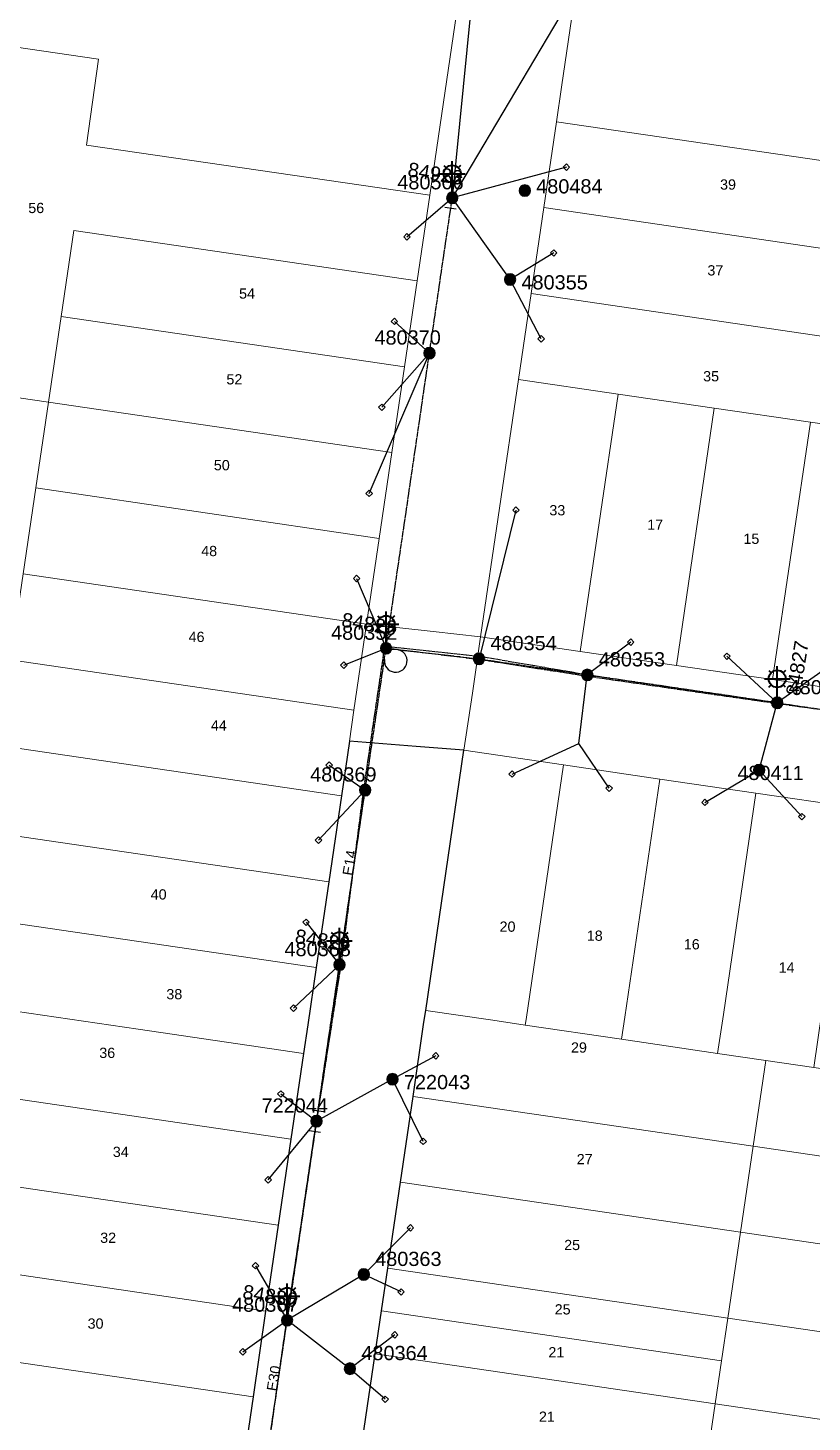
# Model space of a CAD drawing. Header units: metres. Extents: x 259983 to 262112, y 6265371 to 6267114.
# Drawn here: x 261013.4 to 261151.1, y 6266146.2 to 6266391.1 of the extents above; entities that cross this region are included whole.
import ezdxf
from ezdxf.enums import TextEntityAlignment as Align

# ---------------------------------------------------------------- set-up
doc = ezdxf.new("R2010")
doc.units = ezdxf.units.M
doc.linetypes.add('Cable Exist OH', pattern=[1, 1, 0])
doc.layers.get('0').update_dxf_attribs({"color": 6})
doc.layers.add('Cadastre Land Parcels_SP_EXT', color=9, linetype='Continuous', lineweight=5)
doc.layers.add('Cadastre Roads_SP_EXT', color=9, linetype='Continuous', lineweight=5)
for name, color, linetype in [('Equip_HV_EXT', 7, 'Continuous'), ('Equip_SP_SL_EXT', 7, 'Continuous'), ('Mains_HV_EXT', 7, 'Continuous'), ('Mains_LV_EXT', 7, 'Continuous'), ('Mains_SL_EXT', 7, 'Continuous'), ('Services_SP_EXT', 7, 'Continuous'), ('SupportsOH_SP_TR_HV_LV_SL_EXT', 7, 'Continuous')]:
    doc.layers.add(name, color=color, linetype=linetype)
doc.layers.add('Features_HIDE', color=1, linetype='Continuous', plot=False)
doc.styles.add('iecARIAL', font='arial.ttf', dxfattribs={"height": 2})
doc.styles.add('POLE_LABEL', font='arial.ttf')
doc.styles.get("Standard").update_dxf_attribs({"font": 'arial.ttf'})

# ---------------------------------------------------------------- blocks, each defined once
blk = doc.blocks.new('SL_LANTERN_EXT')
at = {"lineweight": 40}
for p, q in [((-1.46, 5.68), (-1.06, 5.28)), ((0, 1.97), (0, 6.47)), ((1.46, 5.68), (1.06, 5.28)), ((-2.25, 4.22), (2.25, 4.22)), ((-1.46, 2.76), (-1.06, 3.16)), ((0, 0), (0, 2.72)), ((1.46, 2.76), (1.06, 3.16))]:
    blk.add_line(p, q, dxfattribs=at)
blk.add_circle((0, 4.22), 1.5, dxfattribs=at)
at = {"style": 'iecARIAL', "flags": 8}
blk.add_attdef('ASSET_NUM', (1.5, 1.5), '', height=2.5, dxfattribs=at)
for tag, p, height, flags in [('OPERATING_VOLTAGE', (0.98, -1.65), 0.2, 9), ('ORIENTATION', (0.98, -1.85), 0.2, 9), ('OWNED_BY', (0.98, -2.05), 0.2, 9), ('STATE', (0.98, -2.25), 0.2, 9), ('CONSTRUCTED_VOLTAGE', (0.98, -0.65), 0.2, 9), ('CONTROL_TYPE', (0.98, -0.85), 0.2, 9), ('LANTERN_PURPOSE', (0.98, -1.05), 0.2, 9), ('LANTERN_TYPE', (0.98, -1.25), 0.2, 9), ('NO_PHASES', (0.98, -1.45), 0.2, 9), ('USAGE', (0.98, -2.45), 0.2, 9), ('LNUMBER', (2.18, -3.25), 2.5, 8), ('CEXIST', (0.98, -2.65), 0.2, 9), ('CNEW', (0.98, -2.85), 0.2, 9), ('CNUMBER', (0.98, -3.05), 0.2, 9), ('CREMOVE', (0.98, -3.25), 0.2, 9), ('CREPLACE', (0.98, -3.45), 0.2, 9), ('LKINGHEIGHT', (0.98, -3.65), 0.2, 9), ('LBRACKET', (0.98, -3.85), 0.2, 9), ('LBRACKETVOCAB', (0.98, -4.05), 0.2, 9), ('LCATEGORY', (0.98, -4.25), 0.2, 9), ('LCHARGE1', (0.98, -4.45), 0.2, 9), ('LCHARGE1PERCENT', (0.98, -4.65), 0.2, 9), ('LCHARGE2', (0.98, -4.85), 0.2, 9), ('LCHARGE2PERCENT', (0.98, -5.05), 0.2, 9), ('LCHARGE3', (0.98, -5.25), 0.2, 9), ('LCHARGE3PERCENT', (0.98, -5.45), 0.2, 9), ('LEXIST', (0.98, -5.65), 0.2, 9), ('LLAMP', (0.98, -5.85), 0.2, 9), ('LLAMPVOCAB', (0.98, -6.05), 0.2, 9), ('LMAST', (0.98, -6.25), 0.2, 9), ('LMASTVOCAB', (0.98, -6.45), 0.2, 9), ('LNEW', (0.98, -6.65), 0.2, 9), ('LANTNUMBER', (0.98, -6.85), 0.2, 9), ('LOUTREACH', (0.98, -7.25), 0.2, 9), ('LOUTREACHVOCAB', (0.98, -7.45), 0.2, 9), ('STREETNAME', (0.98, -9.25), 0.2, 9), ('SUBURB', (0.98, -9.45), 0.2, 1), ('LRATECODE', (0.98, -7.65), 0.2, 9), ('LREMOVE', (0.98, -7.85), 0.2, 9), ('LREPLACE', (0.98, -8.05), 0.2, 9), ('LTYPE', (0.98, -8.25), 0.2, 9), ('LTYPEVOCAB', (0.98, -8.45), 0.2, 9), ('LEGEND', (0.98, -8.65), 0.2, 9), ('LOCATION', (0.98, -8.85), 0.2, 9), ('NOTES', (0.98, -9.05), 0.2, 9)]:
    blk.add_attdef(tag, p, '', height=height, dxfattribs=dict(flags=flags))
blk = doc.blocks.new('CCP_EXT')
at = {"flags": 9}
blk.add_attdef('NOTES', text='', height=0.2, dxfattribs=at).set_placement((0, -2), align=Align.MIDDLE_LEFT)
blk.add_wipeout([(0, 0.57), (0.57, 0), (0, -0.57), (-0.57, 0)])
blk.add_lwpolyline([(-0.57, 0), (0, 0.57), (0.57, 0), (0, -0.57), (-0.57, 0)])
at = {"flags": 1}
blk.add_attdef('Z', (0, 0), '', height=0.2, dxfattribs=at)
at = {"flags": 9}
for tag, p in [('CCP_TYPE', (0, 0)), ('CONSTRUCTED_VOLTAGE', (0, -0.2)), ('OPERATING_VOLTAGE', (0, -0.6)), ('ORIENTATION', (0, -0.8)), ('OWNED_BY', (0, -1)), ('STATE', (0, -1.8)), ('NO_PHASES', (0, -0.4)), ('USAGE', (0, -1.2)), ('LEGEND', (0, -1.4)), ('LIFE_SUPPORT', (0, -1.6))]:
    blk.add_attdef(tag, text='', height=0.2, dxfattribs=at).set_placement(p, align=Align.MIDDLE_LEFT)
blk = doc.blocks.new('POLE_EXT')
blk.add_hatch(color=256).paths.add_polyline_path([(-1, 0, 1), (1, 0, 1)])
blk.add_lwpolyline([(-1, 0, 1), (1, 0, 1)], format="xyb", close=True)
for tag, height, flags, p in [('pNumber', 2.5, 8, (-17.84, 2.07)), ('OWNED_BY', 0.2, 9, (1.35, -0.4)), ('SPECIAL_USE', 0.2, 9, (1.35, -0.8)), ('STATE', 0.2, 9, (1.35, -1)), ('cLV', 0.2, 9, (1.35, -1.4)), ('hDepth', 0.2, 9, (1.35, -1.6)), ('hDia', 0.2, 9, (1.35, -1.8)), ('cHV', 0.2, 9, (1.35, -2)), ('PARENT', 0.2, 9, (1.35, -0.6)), ('USAGE', 0.2, 9, (1.35, -1.2)), ('LBRACKET', 0.2, 9, (1.35, -2.2)), ('LExisting', 0.2, 9, (1.35, -2.4)), ('cLinedev', 0.2, 9, (1.35, -3.4)), ('pExisting', 0.2, 9, (1.35, -3.8)), ('pFooting', 0.2, 9, (1.35, -4.4)), ('pNew', 0.2, 9, (1.35, -4.6)), ('pRelocate', 0.2, 9, (1.35, -5)), ('LANTNUMBER', 0.2, 9, (1.35, -2.6)), ('LOther', 0.2, 9, (1.35, -2.8)), ('LRemove', 0.2, 9, (1.35, -3)), ('LEGEND', 0.2, 9, (1.35, -3.2)), ('LOCATION', 0.2, 9, (1.35, -3.6)), ('PFNUMBER', 0.2, 9, (1.35, -4)), ('NEWPFNUMBER', 0.2, 9, (1.35, -4.2)), ('pRemove', 0.2, 9, (1.35, -5.2)), ('pReplace', 0.2, 9, (1.35, -5.4)), ('pStay', 0.2, 9, (1.35, -5.6)), ('pType', 0.2, 9, (1.35, -5.8)), ('cspan', 0.2, 9, (1.35, -6)), ('STREETNAME', 0.2, 9, (1.35, -6.2)), ('SUBURB', 0.2, 9, (1.35, -6.4)), ('OPERATED_BY', 0.2, 9, (1.36, -7.01)), ('NOTES', 0.2, 9, (1.35, -6.6)), ('MAINTAINED_BY', 0.2, 9, (1.36, -6.81))]:
    blk.add_attdef(tag, text='', height=height, dxfattribs=dict(flags=flags)).set_placement(p, align=Align.MIDDLE_LEFT)
at = {"style": 'POLE_LABEL'}
for tag, height, flags, p in [('ASSET_NUM', 2.5, 8, (2, 2)), ('STRUCTURE_PLANT_NUMBER', 0.2, 9, (1.35, 0.03)), ('STREET_CODE', 0.2, 9, (1.35, -0.2))]:
    blk.add_attdef(tag, text='', height=height, dxfattribs=dict(at, flags=flags)).set_placement(p, align=Align.MIDDLE_LEFT)
at = {"flags": 1}
blk.add_attdef('Z', (1.35, -7.33), '', height=0.2, dxfattribs=at)
blk = doc.blocks.new('End Shackle_EXT')
at = {"flags": 9}
blk.add_attdef('NOTES', text='', height=0.2, dxfattribs=at).set_placement((0, -1.6), align=Align.MIDDLE_LEFT)
blk.add_wipeout([(0, 0.25), (1.81, 0.25), (1.82, -0.25), (0, -0.25)])
blk.add_line((1.81, -1), (1.81, 1))
at = {"flags": 1}
blk.add_attdef('Z', (0, 0), '', height=0.2, dxfattribs=at)
at = {"flags": 9}
for tag, p in [('CONNECTOR_TYPE', (0, 0)), ('CONSTRUCTED_VOLTAGE', (0, -0.2)), ('OPERATING_VOLTAGE', (0, -0.6)), ('ORIENTATION', (0, -0.8)), ('OWNED_BY', (0, -1)), ('STATE', (0, -1.2)), ('NO_PHASES', (0, -0.4)), ('USAGE', (0, -1.4))]:
    blk.add_attdef(tag, text='', height=0.2, dxfattribs=at).set_placement(p, align=Align.MIDDLE_LEFT)
blk = doc.blocks.new('CONNECTOR_NODE_EXT')
h = blk.add_hatch(color=256)
edge = h.paths.add_edge_path()
edge.add_arc((0, 0), 0.5, 0, 360)
blk.add_circle((0, 0), 0.5)
at = {"flags": 1}
blk.add_attdef('Z', (0, 0), '', height=0.2, dxfattribs=at)
at = {"flags": 9}
for tag, p in [('CONNECTOR_TYPE', (0, 0)), ('CONSTRUCTED_VOLTAGE', (0, -0.2)), ('OPERATING_VOLTAGE', (0, -0.6)), ('ORIENTATION', (0, -0.8)), ('SUBTYPE', (0, -1)), ('NO_PHASES', (0, -0.4)), ('USAGE', (0, -1.2)), ('NOTES', (0, -1.4))]:
    blk.add_attdef(tag, text='', height=0.2, dxfattribs=at).set_placement(p, align=Align.MIDDLE_LEFT)

msp = doc.modelspace()

# ---------------------------------------------------------------- linework, layer by layer
at = {"layer": 'Cadastre Land Parcels_SP_EXT', "linetype": 'Continuous'}
for points in [[(261104.88, 6266503.91), (261111.5, 6266548.97), (261126.07, 6266648.11), (261098.51, 6266652.18), (261098.07, 6266652.25), (260998.2, 6266666.9), (260991.81, 6266623.74), (260985.08, 6266578.34), (260983.37, 6266566.74), (260963.04, 6266429.03), (260958.16, 6266395.45), (261025.83, 6266385.59), (261023.67, 6266370.48), (261083.97, 6266361.7), (261104.88, 6266503.91)], [(261174.78, 6266426.11), (261115.07, 6266434.89), (261107.09, 6266380.63), (261106.21, 6266374.59), (261165.92, 6266365.82), (261168.14, 6266380.89), (261170.36, 6266395.97), (261172.57, 6266411.03), (261174.78, 6266426.11)], [(261019.23, 6266340.4), (261021.45, 6266355.48), (261081.76, 6266346.62), (261083.97, 6266361.7), (261023.67, 6266370.48), (261025.83, 6266385.59), (260958.16, 6266395.45), (260954.3, 6266369.09), (260949.34, 6266335.23), (261017, 6266325.33), (261019.23, 6266340.4)], [(261165.92, 6266365.82), (261106.21, 6266374.59), (261103.99, 6266359.51), (261163.7, 6266350.73), (261165.92, 6266365.82)], [(261163.7, 6266350.73), (261103.99, 6266359.51), (261101.78, 6266344.43), (261161.49, 6266335.65), (261163.7, 6266350.73)], [(261081.76, 6266346.62), (261021.45, 6266355.48), (261019.23, 6266340.4), (261079.54, 6266331.55), (261081.76, 6266346.62)], [(261161.49, 6266335.65), (261101.78, 6266344.43), (261099.55, 6266329.33), (261117.05, 6266326.76), (261133.93, 6266324.28), (261150.82, 6266321.79), (261159.28, 6266320.58), (261161.49, 6266335.65)], [(261079.54, 6266331.55), (261019.23, 6266340.4), (261017, 6266325.33), (261077.32, 6266316.47), (261079.54, 6266331.55)], [(261117.05, 6266326.76), (261099.55, 6266329.33), (261092.91, 6266284.12), (261110.4, 6266281.55), (261117.05, 6266326.76)], [(261133.93, 6266324.28), (261117.05, 6266326.76), (261110.4, 6266281.55), (261127.29, 6266279.07), (261133.93, 6266324.28)], [(261077.32, 6266316.47), (261017, 6266325.33), (261014.79, 6266310.25), (261075.11, 6266301.39), (261077.32, 6266316.47)], [(261150.82, 6266321.79), (261133.93, 6266324.28), (261127.29, 6266279.07), (261144.18, 6266276.59), (261150.82, 6266321.79)], [(261159.28, 6266320.58), (261150.82, 6266321.79), (261144.18, 6266276.59), (261161.07, 6266274.1), (261167.71, 6266319.31), (261159.28, 6266320.58)], [(261075.11, 6266301.39), (261014.79, 6266310.25), (261012.58, 6266295.17), (261072.89, 6266286.31), (261075.11, 6266301.39)], [(261072.89, 6266286.31), (261012.58, 6266295.17), (261010.36, 6266280.09), (261070.67, 6266271.24), (261072.89, 6266286.31)], [(261070.67, 6266271.24), (261010.36, 6266280.09), (261008.33, 6266264.99), (261068.45, 6266256.15), (261069.87, 6266265.78), (261070.67, 6266271.24)], [(261008.33, 6266264.99), (260940.49, 6266274.89), (260931.56, 6266214.6), (260942.95, 6266212.94), (260999.27, 6266204.7), (261000.7, 6266214.38), (261001.49, 6266219.77), (261003.7, 6266234.85), (261005.92, 6266249.93), (261066.24, 6266241.08), (261068.45, 6266256.15), (261008.33, 6266264.99)], [(261095.06, 6266216.74), (261100.75, 6266215.9), (261100.9, 6266216.89), (261107.48, 6266261.62), (261089.98, 6266264.17), (261083.26, 6266218.47), (261095.06, 6266216.74)], [(261100.9, 6266216.89), (261100.75, 6266215.9), (261117.64, 6266213.42), (261118.22, 6266217.32), (261124.36, 6266259.13), (261107.48, 6266261.62), (261100.9, 6266216.89)], [(261118.22, 6266217.32), (261117.64, 6266213.42), (261134.53, 6266210.94), (261135.54, 6266217.75), (261141.25, 6266256.65), (261124.36, 6266259.13), (261118.22, 6266217.32)], [(261135.54, 6266217.75), (261134.53, 6266210.94), (261142.98, 6266209.7), (261151.42, 6266208.46), (261152.85, 6266218.19), (261158.14, 6266254.17), (261141.25, 6266256.65), (261135.54, 6266217.75)], [(261066.24, 6266241.08), (261005.92, 6266249.93), (261003.7, 6266234.85), (261064.02, 6266226), (261066.24, 6266241.08)], [(261032.77, 6266215.18), (261061.8, 6266210.92), (261062.54, 6266215.93), (261064.02, 6266226), (261003.7, 6266234.85), (261001.49, 6266219.77), (261032.77, 6266215.18)], [(261000.7, 6266214.38), (260999.27, 6266204.7), (261059.59, 6266195.84), (261061.8, 6266210.92), (261032.77, 6266215.18), (261001.49, 6266219.77), (261000.7, 6266214.38)], [(261082.96, 6266216.44), (261081.05, 6266203.38), (261140.76, 6266194.61), (261142.98, 6266209.7), (261134.53, 6266210.94), (261117.64, 6266213.42), (261100.75, 6266215.9), (261095.06, 6266216.74), (261083.26, 6266218.47), (261082.96, 6266216.44)], [(260942.95, 6266212.94), (260931.56, 6266214.6), (260931.27, 6266212.64), (260922.84, 6266154.3), (260990.39, 6266144.38), (261050.72, 6266135.52), (261052.94, 6266150.6), (260992.63, 6266159.45), (260994.85, 6266174.55), (260997.06, 6266189.61), (260999.27, 6266204.7), (260942.95, 6266212.94)], [(261151.42, 6266208.46), (261142.98, 6266209.7), (261140.76, 6266194.61), (261200.47, 6266185.84), (261202.69, 6266200.92), (261185.2, 6266203.49), (261168.31, 6266205.98), (261151.42, 6266208.46)], [(261059.59, 6266195.84), (260999.27, 6266204.7), (260997.06, 6266189.61), (261057.37, 6266180.76), (261059.59, 6266195.84)], [(261140.76, 6266194.61), (261081.05, 6266203.38), (261078.83, 6266188.3), (261138.54, 6266179.53), (261140.76, 6266194.61)], [(261200.47, 6266185.84), (261140.76, 6266194.61), (261138.54, 6266179.53), (261198.26, 6266170.76), (261200.47, 6266185.84)], [(261057.37, 6266180.76), (260997.06, 6266189.61), (260994.85, 6266174.55), (261055.13, 6266165.67), (261057.37, 6266180.76)], [(261138.54, 6266179.53), (261078.83, 6266188.3), (261076.61, 6266173.23), (261136.33, 6266164.45), (261138.54, 6266179.53)], [(261198.26, 6266170.76), (261138.54, 6266179.53), (261136.33, 6266164.45), (261196.04, 6266155.68), (261198.26, 6266170.76)], [(261055.13, 6266165.67), (260994.85, 6266174.55), (260992.63, 6266159.45), (261052.94, 6266150.6), (261055.13, 6266165.67)], [(261136.33, 6266164.45), (261076.61, 6266173.23), (261075.5, 6266165.69), (261135.22, 6266156.92), (261136.33, 6266164.45)], [(261135.22, 6266156.92), (261075.5, 6266165.69), (261074.4, 6266158.15), (261134.11, 6266149.37), (261135.22, 6266156.92)], [(261196.04, 6266155.68), (261136.33, 6266164.45), (261135.22, 6266156.92), (261134.11, 6266149.37), (261193.82, 6266140.6), (261196.04, 6266155.68)], [(261134.11, 6266149.37), (261074.4, 6266158.15), (261072.18, 6266143.07), (261131.89, 6266134.29), (261134.11, 6266149.37)], [(261193.82, 6266140.6), (261134.11, 6266149.37), (261131.89, 6266134.29), (261191.61, 6266125.52), (261193.82, 6266140.6)]]:
    msp.add_lwpolyline(points, close=True, dxfattribs=at)
msp.add_lwpolyline([(260817.26, 6266082.47), (260890.23, 6266071.63), (260898.53, 6266070.41), (260910.17, 6266068.7), (260914.01, 6266093.97), (260981.54, 6266084.06), (260983.76, 6266099.13), (260985.97, 6266114.22), (260988.19, 6266129.29), (260990.39, 6266144.38), (260922.84, 6266154.3), (260931.27, 6266212.64), (260931.56, 6266214.6), (260940.49, 6266274.89), (261008.33, 6266264.99), (261010.36, 6266280.09), (261012.58, 6266295.17), (261014.79, 6266310.25), (261017, 6266325.33), (260949.34, 6266335.23), (260954.3, 6266369.09), (260958.16, 6266395.45), (260963.04, 6266429.03), (260983.37, 6266566.74)], dxfattribs=at)
at = {"layer": 'Mains_HV_EXT', "linetype": 'Cable Exist OH'}
msp.add_lwpolyline([(261145, 6266272.51), (261264.79, 6266254.87)], dxfattribs=at)
at = {"layer": 'Mains_LV_EXT', "linetype": 'Cable Exist OH'}
for points in [[(261072.61, 6266257.01), (261076.3, 6266282.09)], [(261092.46, 6266280.13), (261076.3, 6266282.09)], [(261111.57, 6266277.16), (261092.46, 6266280.13)], [(261144.72, 6266272.39), (261111.57, 6266277.16)], [(261178.58, 6266267.72), (261144.72, 6266272.39)], [(261068.09, 6266226.29), (261072.61, 6266257.01)], [(261054.86, 6266136.39), (261058.88, 6266163.7)]]:
    msp.add_lwpolyline(points, dxfattribs=at)
at = {"layer": 'Mains_LV_EXT', "linetype": 'Continuous'}
msp.add_lwpolyline([(261076.01, 6266280.11, 2.353219), (261078.29, 6266281.87)], format="xyb", dxfattribs=at)
at = {"layer": 'Mains_SL_EXT', "linetype": 'Cable Exist OH'}
msp.add_lwpolyline([(261145, 6266272.51), (261178.62, 6266267.57), (261217.61, 6266261.88)], dxfattribs=at)
at = {"layer": 'Services_SP_EXT'}
for points in [[(261102.17, 6266505.43), (261087.93, 6266361.21)], [(261098.08, 6266346.88), (261087.93, 6266361.21)], [(261110.14, 6266265.36), (261111.65, 6266277.41)], [(261153.06, 6266278.21), (261145, 6266272.51)], [(261141.83, 6266260.7), (261145, 6266272.51)], [(261077.43, 6266206.39), (261064.08, 6266199.03)], [(261072.39, 6266172.09), (261058.92, 6266164.05)], [(261069.96, 6266155.55), (261058.92, 6266164.05)]]:
    msp.add_lwpolyline(points, dxfattribs=at)

# ---------------------------------------------------------------- block references
at = {"layer": 'Equip_HV_EXT'}
msp.add_blockref('CONNECTOR_NODE_EXT', (261145, 6266272.51), dxfattribs=at)
at = {"layer": 'Equip_SP_SL_EXT'}
ref = msp.add_blockref('SL_LANTERN_EXT', (261087.93, 6266361.21), dxfattribs=at)
ref.add_attrib('ASSET_NUM', '84923', dxfattribs={"layer": '0', "height": 2.5, "rotation": 350.609, "style": 'iecARIAL'}).set_placement((261089.43, 6266362.71), align=Align.BOTTOM_RIGHT)
ref = msp.add_blockref('SL_LANTERN_EXT', (261076.3, 6266282.09), dxfattribs=at)
ref.add_attrib('ASSET_NUM', '84828', dxfattribs={"layer": '0', "height": 2.5, "rotation": 350.5313, "style": 'iecARIAL'}).set_placement((261077.8, 6266283.59), align=Align.BOTTOM_RIGHT)
ref = msp.add_blockref('SL_LANTERN_EXT', (261145, 6266272.51), dxfattribs=at)
ref.add_attrib('ASSET_NUM', '84827', dxfattribs={"layer": '0', "height": 2.5, "rotation": 80.563, "style": 'iecARIAL'}).set_placement((261146.5, 6266274.01), align=Align.TOP_LEFT)
ref = msp.add_blockref('SL_LANTERN_EXT', (261068.12, 6266226.51), dxfattribs=at)
ref.add_attrib('ASSET_NUM', '84829', dxfattribs={"layer": '0', "height": 2.5, "rotation": 350.5332, "style": 'iecARIAL'}).set_placement((261069.62, 6266228.01), align=Align.BOTTOM_RIGHT)
ref = msp.add_blockref('SL_LANTERN_EXT', (261058.92, 6266164.05), dxfattribs=at)
ref.add_attrib('ASSET_NUM', '84830', dxfattribs={"layer": '0', "height": 2.5, "rotation": 350.4988, "style": 'iecARIAL'}).set_placement((261060.42, 6266165.55), align=Align.BOTTOM_RIGHT)
at = {"layer": 'SupportsOH_SP_TR_HV_LV_SL_EXT'}
ref = msp.add_blockref('POLE_EXT', (261100.67, 6266362.49), dxfattribs=at)
ref.add_attrib('ASSET_NUM', '480484', dxfattribs={"layer": '0', "height": 2.5, "style": 'POLE_LABEL'}).set_placement((261102.67, 6266363.24), align=Align.MIDDLE_LEFT)
ref = msp.add_blockref('POLE_EXT', (261098.08, 6266346.88), dxfattribs=at)
ref.add_attrib('ASSET_NUM', '480355', dxfattribs={"layer": '0', "height": 2.5, "style": 'POLE_LABEL'}).set_placement((261100.08, 6266347.63), align=Align.TOP_LEFT)
ref = msp.add_blockref('POLE_EXT', (261076.3, 6266282.09), dxfattribs=at)
ref.add_attrib('ASSET_NUM', '480352', dxfattribs={"layer": '0', "height": 2.5, "style": 'POLE_LABEL'}).set_placement((261078.3, 6266282.84), align=Align.BOTTOM_RIGHT)
ref = msp.add_blockref('POLE_EXT', (261092.63, 6266280.25), dxfattribs=at)
ref.add_attrib('ASSET_NUM', '480354', dxfattribs={"layer": '0', "height": 2.5, "rotation": 0.0558, "style": 'POLE_LABEL'}).set_placement((261094.63, 6266281), align=Align.BOTTOM_LEFT)
ref = msp.add_blockref('POLE_EXT', (261145, 6266272.51), dxfattribs=at)
ref.add_attrib('ASSET_NUM', '480391', dxfattribs={"layer": '0', "height": 2.5, "style": 'POLE_LABEL'}).set_placement((261147, 6266273.26), align=Align.BOTTOM_LEFT)
ref = msp.add_blockref('POLE_EXT', (261141.83, 6266260.7), dxfattribs=at)
ref.add_attrib('ASSET_NUM', '480411', dxfattribs={"layer": '0', "height": 2.5, "rotation": 359.9357, "style": 'POLE_LABEL'}).set_placement((261143.83, 6266261.45), align=Align.TOP_CENTER)
ref = msp.add_blockref('POLE_EXT', (261068.12, 6266226.51), dxfattribs=at)
ref.add_attrib('ASSET_NUM', '480368', dxfattribs={"layer": '0', "height": 2.5, "style": 'POLE_LABEL'}).set_placement((261070.12, 6266227.26), align=Align.BOTTOM_RIGHT)
ref = msp.add_blockref('POLE_EXT', (261077.43, 6266206.39), dxfattribs=at)
ref.add_attrib('ASSET_NUM', '722043', dxfattribs={"layer": '0', "height": 2.5, "style": 'POLE_LABEL'}).set_placement((261079.43, 6266207.14), align=Align.TOP_LEFT)
ref = msp.add_blockref('POLE_EXT', (261072.39, 6266172.09), dxfattribs=at)
ref.add_attrib('ASSET_NUM', '480363', dxfattribs={"layer": '0', "height": 2.5, "style": 'POLE_LABEL'}).set_placement((261074.39, 6266172.84), align=Align.BOTTOM_LEFT)
ref = msp.add_blockref('POLE_EXT', (261058.92, 6266164.05), dxfattribs=at)
ref.add_attrib('ASSET_NUM', '480367', dxfattribs={"layer": '0', "height": 2.5, "style": 'POLE_LABEL'}).set_placement((261060.92, 6266164.8), align=Align.BOTTOM_RIGHT)
ref = msp.add_blockref('POLE_EXT', (261069.96, 6266155.55), dxfattribs=at)
ref.add_attrib('ASSET_NUM', '480364', dxfattribs={"layer": '0', "height": 2.5, "style": 'POLE_LABEL'}).set_placement((261071.96, 6266156.3), align=Align.BOTTOM_LEFT)

# ---------------------------------------------------------------- texts
at = {"layer": 'Cadastre Land Parcels_SP_EXT'}
for s, p in [('39', (261134.96, 6266362.66)), ('56', (261013.47, 6266358.54)), ('37', (261132.74, 6266347.58)), ('54', (261050.49, 6266343.51)), ('35', (261131.99, 6266328.98)), ('52', (261048.27, 6266328.44)), ('50', (261046.06, 6266313.36)), ('33', (261104.98, 6266305.44)), ('17', (261122.17, 6266302.91)), ('15', (261139.06, 6266300.43)), ('48', (261043.84, 6266298.28)), ('46', (261041.63, 6266283.2)), ('44', (261045.54, 6266267.65)), ('40', (261034.97, 6266237.96)), ('20', (261096.24, 6266232.3)), ('18', (261111.56, 6266230.71)), ('16', (261128.59, 6266229.2)), ('14', (261145.25, 6266225.12)), ('38', (261037.72, 6266220.44)), ('29', (261108.78, 6266211.07)), ('36', (261025.94, 6266210.13)), ('34', (261028.32, 6266192.73)), ('27', (261109.79, 6266191.46)), ('32', (261026.1, 6266177.65)), ('25', (261107.58, 6266176.38)), ('25', (261105.92, 6266165.07)), ('30', (261023.89, 6266162.57)), ('21', (261104.81, 6266157.53)), ('21', (261103.15, 6266146.22))]:
    msp.add_text(s, height=1.8, dxfattribs=at).set_placement(p)
at = {"layer": 'Mains_LV_EXT'}
for s, rotation, p in [('E14', 80.5564, (261070.41, 6266242.06)), ('E30', 80.5477, (261057.09, 6266151.5))]:
    msp.add_text(s, height=1.8, rotation=rotation, dxfattribs=at).set_placement(p)

# ---------------------------------------------------------------- next in the draw order: block references
at = {"layer": 'Services_SP_EXT'}
for p in [(261107.97, 6266366.61), (261079.97, 6266354.36), (261105.75, 6266351.54), (261077.77, 6266339.51), (261103.53, 6266336.44), (261075.56, 6266324.43), (261073.33, 6266309.31), (261099.11, 6266306.37), (261071.13, 6266294.36), (261119.27, 6266283.18), (261068.9, 6266279.13), (261136.17, 6266280.69), (261066.32, 6266261.59), (261098.43, 6266260), (261115.48, 6266257.5), (261132.31, 6266255.03), (261149.33, 6266252.52), (261064.44, 6266248.38), (261062.25, 6266233.96), (261060.04, 6266218.88), (261085.02, 6266210.5), (261057.82, 6266203.8), (261082.81, 6266195.48), (261055.6, 6266188.73), (261080.58, 6266180.28), (261053.37, 6266173.64), (261078.93, 6266169.03), (261077.82, 6266161.49), (261051.15, 6266158.5), (261076.15, 6266150.18)]:
    msp.add_blockref('CCP_EXT', p, dxfattribs=at)

# ---------------------------------------------------------------- next in the draw order: linework, layer by layer
at = {"layer": 'Cadastre Roads_SP_EXT', "linetype": 'Continuous'}
for points in [[(261145.98, 6266645.16), (261126.07, 6266648.11), (261111.5, 6266548.97), (261104.88, 6266503.91), (261083.97, 6266361.7), (261081.76, 6266346.62), (261079.54, 6266331.55), (261077.32, 6266316.47), (261075.11, 6266301.39), (261072.89, 6266286.31), (261084.56, 6266285.03), (261092.91, 6266284.12), (261099.55, 6266329.33), (261101.78, 6266344.43), (261103.99, 6266359.51), (261106.21, 6266374.59), (261107.09, 6266380.63), (261115.07, 6266434.89), (261123.93, 6266495.22), (261124.69, 6266500.37), (261129.09, 6266530.29), (261132.8, 6266555.53), (261145.98, 6266645.16)], [(261110.4, 6266281.55), (261092.91, 6266284.12), (261091.46, 6266274.21), (261089.98, 6266264.17), (261107.48, 6266261.62), (261124.36, 6266259.13), (261141.25, 6266256.65), (261158.14, 6266254.17), (261174.93, 6266251.73), (261191.92, 6266249.21), (261209.41, 6266246.62), (261210.89, 6266256.66), (261212.34, 6266266.57), (261194.85, 6266269.14), (261177.96, 6266271.62), (261161.07, 6266274.1), (261144.18, 6266276.59), (261127.29, 6266279.07), (261110.4, 6266281.55)]]:
    msp.add_lwpolyline(points, close=True, dxfattribs=at)
at = {"layer": 'Features_HIDE', "linetype": 'Continuous'}
msp.add_lwpolyline([(261072.18, 6266143.07), (261074.4, 6266158.15), (261075.5, 6266165.69), (261076.61, 6266173.23), (261078.83, 6266188.3), (261081.05, 6266203.38), (261082.96, 6266216.44), (261083.26, 6266218.47), (261089.98, 6266264.17), (261089.98, 6266264.17), (261081.6, 6266264.84), (261069.87, 6266265.78), (261068.45, 6266256.15), (261066.24, 6266241.08), (261064.02, 6266226), (261062.54, 6266215.93), (261061.8, 6266210.92), (261059.59, 6266195.84), (261057.37, 6266180.76), (261055.13, 6266165.67), (261052.94, 6266150.6), (261050.72, 6266135.52)], dxfattribs=at)
at = {"layer": 'Mains_LV_EXT', "linetype": 'Cable Exist OH'}
msp.add_lwpolyline([(261076.3, 6266282.09), (261083.89, 6266333.69)], dxfattribs=at)
at = {"layer": 'Mains_SL_EXT', "linetype": 'Cable Exist OH'}
for points in [[(261068.12, 6266226.51), (261072.61, 6266257.01), (261076.3, 6266282.09)], [(261076.3, 6266282.09), (261092.63, 6266280.25), (261111.65, 6266277.44), (261145, 6266272.51)], [(261049.1, 6266096.99), (261054.93, 6266136.74), (261058.92, 6266164.05)]]:
    msp.add_lwpolyline(points, dxfattribs=at)
at = {"layer": 'Services_SP_EXT'}
for points in [[(261113.51, 6266404.37), (261087.93, 6266361.21)], [(261107.97, 6266366.61), (261087.93, 6266361.21)], [(261079.97, 6266354.36), (261087.93, 6266361.21)], [(261105.75, 6266351.54), (261098.08, 6266346.88)], [(261103.53, 6266336.44), (261098.08, 6266346.88)], [(261077.77, 6266339.51), (261083.92, 6266333.94)], [(261073.33, 6266309.31), (261083.92, 6266333.94)], [(261075.56, 6266324.43), (261083.92, 6266333.94)], [(261099.11, 6266306.37), (261092.63, 6266280.25)], [(261071.13, 6266294.36), (261076.3, 6266282.09)], [(261068.9, 6266279.13), (261076.3, 6266282.09)], [(261119.27, 6266283.18), (261111.65, 6266277.41)], [(261136.17, 6266280.69), (261145, 6266272.51)], [(261098.43, 6266260), (261110.14, 6266265.36)], [(261115.48, 6266257.5), (261110.14, 6266265.36)], [(261066.32, 6266261.59), (261072.63, 6266257.18)], [(261132.31, 6266255.03), (261141.83, 6266260.7)], [(261149.33, 6266252.52), (261141.83, 6266260.7)], [(261064.44, 6266248.38), (261072.63, 6266257.18)], [(261062.25, 6266233.96), (261068.12, 6266226.51)], [(261060.04, 6266218.88), (261068.12, 6266226.51)], [(261085.02, 6266210.5), (261077.43, 6266206.39)], [(261082.81, 6266195.48), (261077.43, 6266206.39)], [(261057.82, 6266203.8), (261064.08, 6266199.03)], [(261055.6, 6266188.73), (261064.08, 6266199.03)], [(261080.58, 6266180.28), (261072.39, 6266172.09)], [(261053.37, 6266173.64), (261058.92, 6266164.05)], [(261078.93, 6266169.03), (261072.39, 6266172.09)], [(261051.15, 6266158.5), (261058.92, 6266164.05)], [(261077.82, 6266161.49), (261069.96, 6266155.55)], [(261076.15, 6266150.18), (261069.96, 6266155.55)]]:
    msp.add_lwpolyline(points, dxfattribs=at)

# ---------------------------------------------------------------- next in the draw order: block references
at = {"layer": 'SupportsOH_SP_TR_HV_LV_SL_EXT'}
ref = msp.add_blockref('POLE_EXT', (261083.92, 6266333.94), dxfattribs=at)
ref.add_attrib('ASSET_NUM', '480370', dxfattribs={"layer": '0', "height": 2.5, "style": 'POLE_LABEL'}).set_placement((261085.92, 6266334.69), align=Align.BOTTOM_RIGHT)
ref = msp.add_blockref('POLE_EXT', (261111.65, 6266277.41), dxfattribs=at)
ref.add_attrib('ASSET_NUM', '480353', dxfattribs={"layer": '0', "height": 2.5, "style": 'POLE_LABEL'}).set_placement((261113.65, 6266278.16), align=Align.BOTTOM_LEFT)
ref = msp.add_blockref('POLE_EXT', (261072.63, 6266257.18), dxfattribs=at)
ref.add_attrib('ASSET_NUM', '480369', dxfattribs={"layer": '0', "height": 2.5, "style": 'POLE_LABEL'}).set_placement((261074.63, 6266257.93), align=Align.BOTTOM_RIGHT)

# ---------------------------------------------------------------- next in the draw order: block references
at = {"layer": 'Mains_LV_EXT'}
for p, rotation in [((261087.93, 6266361.21), 260.4849613687261), ((261064.08, 6266199.03), 261.6632885749556)]:
    msp.add_blockref('End Shackle_EXT', p, dxfattribs=dict(at, rotation=rotation))

# ---------------------------------------------------------------- next in the draw order: linework, layer by layer
at = {"layer": 'Mains_LV_EXT', "linetype": 'Cable Exist OH'}
msp.add_lwpolyline([(261083.89, 6266333.69), (261087.93, 6266361.21)], dxfattribs=at)
at = {"layer": 'Mains_SL_EXT', "linetype": 'Cable Exist OH'}
msp.add_lwpolyline([(261076.3, 6266282.09), (261083.89, 6266333.69), (261087.93, 6266361.21)], dxfattribs=at)

# ---------------------------------------------------------------- next in the draw order: block references
at = {"layer": 'Mains_LV_EXT', "rotation": 81.63911241724259}
msp.add_blockref('End Shackle_EXT', (261064.08, 6266199.03), dxfattribs=at)
at = {"layer": 'SupportsOH_SP_TR_HV_LV_SL_EXT'}
ref = msp.add_blockref('POLE_EXT', (261087.93, 6266361.21), dxfattribs=at)
ref.add_attrib('ASSET_NUM', '480506', dxfattribs={"layer": '0', "height": 2.5, "style": 'POLE_LABEL'}).set_placement((261089.93, 6266361.96), align=Align.BOTTOM_RIGHT)

# ---------------------------------------------------------------- next in the draw order: linework, layer by layer
at = {"layer": 'Mains_HV_EXT', "color": 7, "linetype": 'Cable Exist OH'}
msp.add_lwpolyline([(261145, 6266272.51), (261111.75, 6266277.39), (261092.54, 6266280.68), (261076.03, 6266282.42), (261072.32, 6266257.17), (261068.39, 6266226.75), (261064.08, 6266199.03), (261058.78, 6266163.81), (261054.81, 6266135.94), (261045.74, 6266074.72), (261039.15, 6266029.43), (261034.11, 6265995.25), (261027.97, 6265953.95)], dxfattribs=at)
at = {"layer": 'Mains_LV_EXT', "linetype": 'Cable Exist OH'}
for points in [[(261064.08, 6266199.03), (261068.09, 6266226.29)], [(261058.88, 6266163.7), (261064.08, 6266199.03)]]:
    msp.add_lwpolyline(points, dxfattribs=at)
at = {"layer": 'Mains_SL_EXT', "linetype": 'Cable Exist OH'}
msp.add_lwpolyline([(261068.12, 6266226.51), (261064.08, 6266199.03), (261058.92, 6266164.05)], dxfattribs=at)

# ---------------------------------------------------------------- next in the draw order: block references
at = {"layer": 'SupportsOH_SP_TR_HV_LV_SL_EXT'}
ref = msp.add_blockref('POLE_EXT', (261064.08, 6266199.03), dxfattribs=at)
ref.add_attrib('ASSET_NUM', '722044', dxfattribs={"layer": '0', "height": 2.5, "style": 'POLE_LABEL'}).set_placement((261066.08, 6266199.78), align=Align.BOTTOM_RIGHT)

doc.saveas('drawing.dxf')
